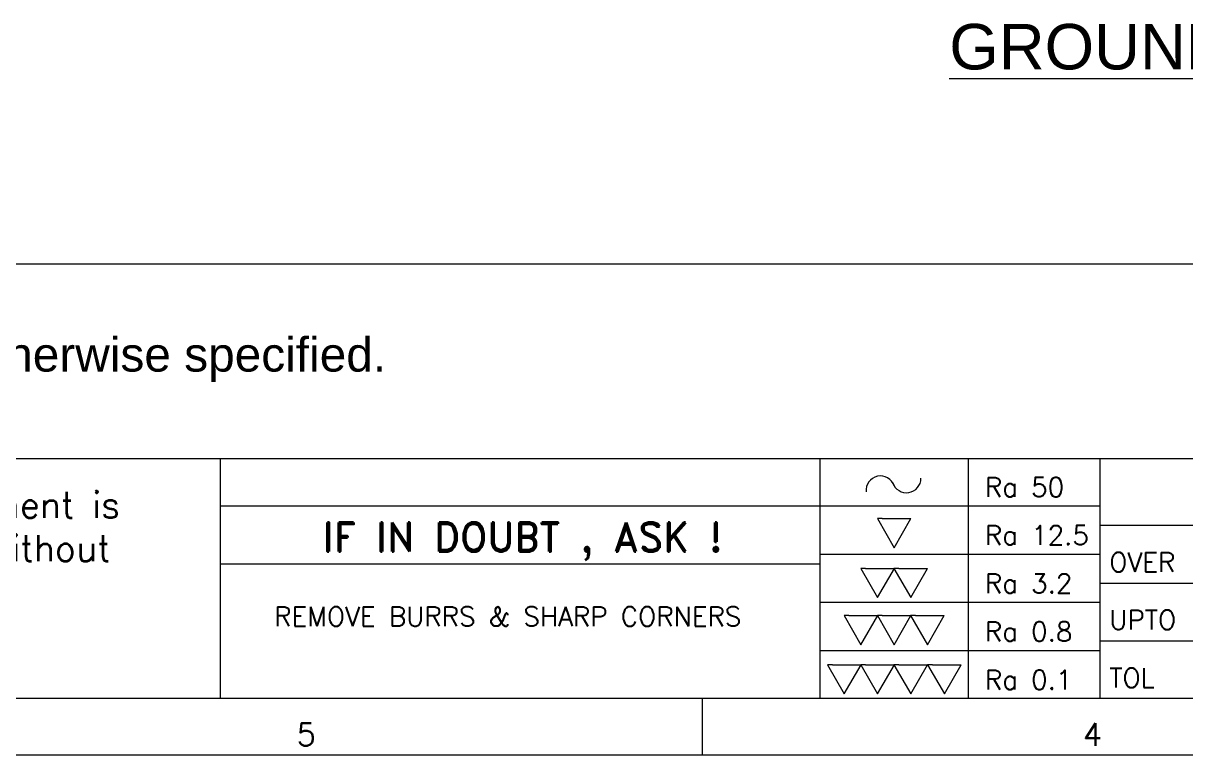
# Model space of a CAD drawing. Header units: millimetres. Extents: x 131588 to 171225, y -200198 to -177978.
# Drawn here: x 137085 to 144237, y -199167 to -194666 of the extents above; entities that cross this region are included whole.
import ezdxf
from ezdxf.enums import TextEntityAlignment as Align

# ---------------------------------------------------------------- set-up
doc = ezdxf.new("R2010")
doc.units = ezdxf.units.MM
doc.header["$MEASUREMENT"] = 0
for name, color, linetype, lineweight in [('DIM', 7, 'Continuous', 20), ('DIMLINE', 10, 'Continuous', 18), ('TEXT-1', 7, 'Continuous', 20)]:
    doc.layers.add(name, color=color, linetype=linetype, lineweight=lineweight)
doc.styles.add('ROMAND', font='romand')
doc.styles.add('ROMANS', font='romans.shx')
doc.styles.add('SIMPLEX', font='simplex', dxfattribs={"height": 5})
doc.styles.get("Standard").update_dxf_attribs({"font": ''})
doc.styles.get('Standard').set_extended_font_data('Arial')

# ---------------------------------------------------------------- blocks, each defined once
blk = doc.blocks.new('A4 SHEET')
at = {"layer": 'DIM'}
for p, q in [((14605.26, 113.46), (13509.22, 113.46)), ((14605.26, 113.46), (13509.22, 113.46)), ((14605.26, 36.8), (13509.22, 36.8)), ((13918.3, 36.8), (13918.3, -57.46)), ((14154.21, 36.8), (14154.21, -57.46)), ((14212.58, -57.46), (14212.58, 36.8)), ((14264.26, 36.8), (14264.26, -57.46)), ((13918.3, 18.32), (14154.21, 18.32)), ((14154.21, 18.32), (14264.26, 18.32)), ((14176.78, 13.34), (14183.39, 1.88)), ((14178.7, 13.34), (14176.78, 13.34)), ((14178.7, 13.34), (14190.01, 13.34)), ((14183.39, 1.88), (14190.01, 13.34)), ((14264.26, 10.74), (14605.26, 10.74)), ((13918.3, -4.41), (14154.21, -4.41)), ((14154.21, -0.62), (14264.26, -0.62)), ((14170.24, -6.26), (14176.86, -17.72)), ((14172.16, -6.26), (14170.24, -6.26)), ((14172.16, -6.26), (14183.48, -6.26)), ((14176.86, -17.72), (14183.48, -6.26)), ((14183.31, -6.26), (14189.93, -17.72)), ((14185.23, -6.26), (14183.31, -6.26)), ((14185.23, -6.26), (14196.55, -6.26)), ((14189.93, -17.72), (14196.55, -6.26)), ((14264.26, -11.99), (14567.37, -11.99)), ((14154.21, -19.57), (14264.26, -19.57)), ((14163.7, -24.79), (14170.32, -36.26)), ((14165.62, -24.79), (14163.7, -24.79)), ((14165.62, -24.79), (14176.94, -24.79)), ((14170.32, -36.26), (14176.94, -24.79)), ((14176.78, -24.79), (14183.39, -36.26)), ((14178.7, -24.79), (14176.78, -24.79)), ((14178.7, -24.79), (14190.01, -24.79)), ((14183.39, -36.26), (14190.01, -24.79)), ((14189.85, -24.79), (14196.47, -36.26)), ((14191.77, -24.79), (14189.85, -24.79)), ((14191.77, -24.79), (14203.09, -24.79)), ((14196.47, -36.26), (14203.09, -24.79)), ((14264.26, -34.72), (14605.26, -34.72)), ((14154.21, -38.51), (14264.26, -38.51)), ((14159.08, -44.15), (14157.17, -44.15)), ((14157.17, -44.15), (14163.78, -55.61)), ((14159.08, -44.15), (14170.4, -44.15)), ((14163.78, -55.61), (14170.4, -44.15)), ((14172.16, -44.15), (14170.24, -44.15)), ((14170.24, -44.15), (14176.86, -55.61)), ((14172.16, -44.15), (14183.48, -44.15)), ((14176.86, -55.61), (14183.48, -44.15)), ((14185.23, -44.15), (14183.31, -44.15)), ((14183.31, -44.15), (14189.93, -55.61)), ((14185.23, -44.15), (14196.55, -44.15)), ((14189.93, -55.61), (14196.55, -44.15)), ((14196.55, -44.15), (14203.17, -55.61)), ((14198.47, -44.15), (14196.55, -44.15)), ((14198.47, -44.15), (14209.78, -44.15)), ((14203.17, -55.61), (14209.78, -44.15)), ((15322.97, -57.46), (13509.22, -57.46)), ((14107.91, -57.46), (14107.91, -79.55)), ((13489.34, -79.55), (15345.06, -79.55))]:
    blk.add_line(p, q, dxfattribs=at)
for centre, start, end in [((14178, 24.43), 18.4027, 186.1443), ((14188.24, 29.2), 198.4027, 359.9792)]:
    blk.add_arc(centre, 5.68, start, end, dxfattribs=at)
for s, height, style, p in [('Ra 50', 7.578, 'SIMPLEX', (14219.08, 19.68)), ('Ra 12.5', 7.578, 'SIMPLEX', (14219.08, 0.73)), ('OVER', 7.578, 'SIMPLEX', (14268.02, -9.85)), ('Ra 3.2', 7.578, 'SIMPLEX', (14219.08, -18.21)), ('UPTO', 7.578, 'SIMPLEX', (14268.02, -32.58)), ('Ra 0.8', 7.578, 'SIMPLEX', (14219.08, -37.16)), ('TOL', 7.578, 'SIMPLEX', (14268.02, -55.32)), ('Ra 0.1', 7.578, 'SIMPLEX', (14219.08, -56.1)), ('5', 8.84, 'ROMANS', (13948.32, -78.63)), ('4', 8.84, 'ROMANS', (14257.61, -78.63))]:
    blk.add_text(s, height=height, dxfattribs=dict(at, style=style)).set_placement(p, align=Align.BOTTOM_LEFT)
at = {"layer": 'DIM', "style": 'ROMAND'}
blk.add_text('IF IN DOUBT , ASK !', height=11.3669, dxfattribs=at).set_placement((14037.25, -2.97), align=Align.BOTTOM_CENTER)
at = {"layer": 'DIM', "style": 'ROMANS'}
blk.add_text('REMOVE BURRS & SHARP CORNERS', height=7.578, dxfattribs=at).set_placement((14031.36, -25.12), align=Align.MIDDLE_CENTER)
at = {"layer": 'DIM', "insert": (13519.46, 107.09), "char_height": 13.464, "width": 2473.9385, "attachment_point": 1}
blk.add_mtext('Notes\\P1. All Dimensions are in mm unless otherwise specified. ', dxfattribs=at)
at = {"layer": 'DIM', "insert": (13720.82, 23.82), "char_height": 10.22825, "width": 367.2824, "attachment_point": 2, "style": 'ROMANS'}
blk.add_mtext('All information contained in this document is confidential and should not be used without prior consent of', dxfattribs=at)

msp = doc.modelspace()

# ---------------------------------------------------------------- block references
at = {"layer": 'DIMLINE', "xscale": 15.64053501541963, "yscale": 15.64053501541963, "zscale": 15.64053501541963}
msp.add_blockref('A4 SHEET', (-79392.728, -197922.675), dxfattribs=at)

# ---------------------------------------------------------------- texts
at = {"layer": 'TEXT-1', "insert": (142782.282, -194670.404), "char_height": 280, "attachment_point": 1}
msp.add_mtext('\\pxqc;{\\LGROUND FLOOR PLAN}', dxfattribs=at)

doc.saveas('drawing.dxf')
